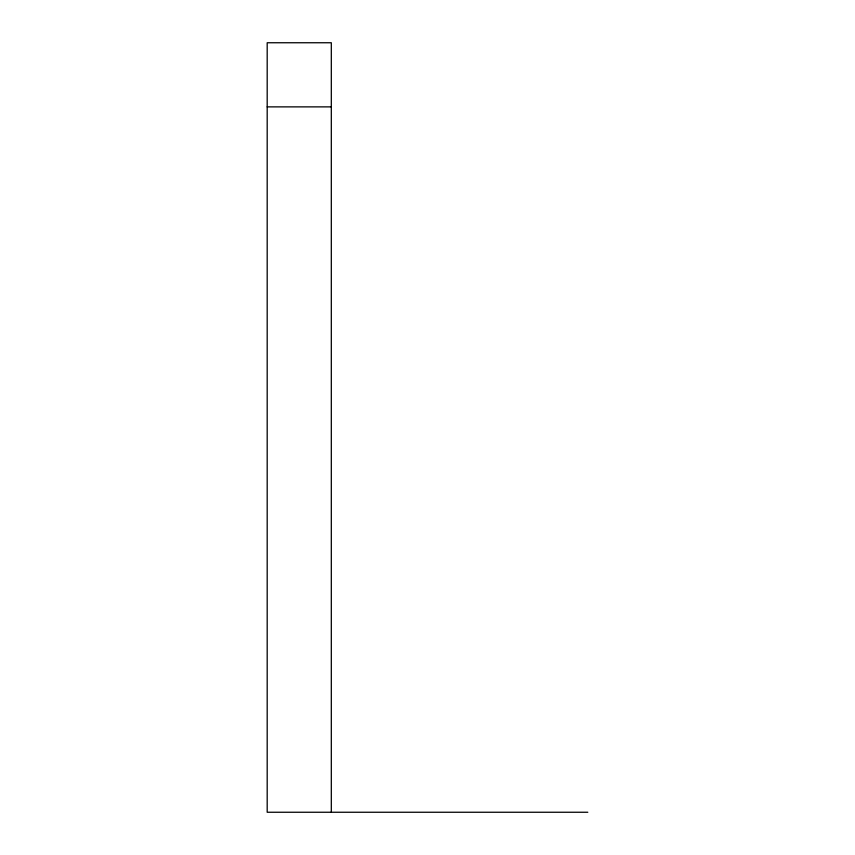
<?xml version="1.0" encoding="UTF-8"?>
<svg xmlns="http://www.w3.org/2000/svg" width="855" height="855" viewBox="0 0 855 855"><rect width="100%" height="100%" fill="white"/><g stroke="black" fill="none" stroke-linecap="round" stroke-linejoin="round"><path stroke-width="1.28" d="M267.188 106.875L331.312 106.875M587.812 812.25L267.188 812.25L267.188 42.75L331.312 42.75L331.312 812.25"/></g></svg>
